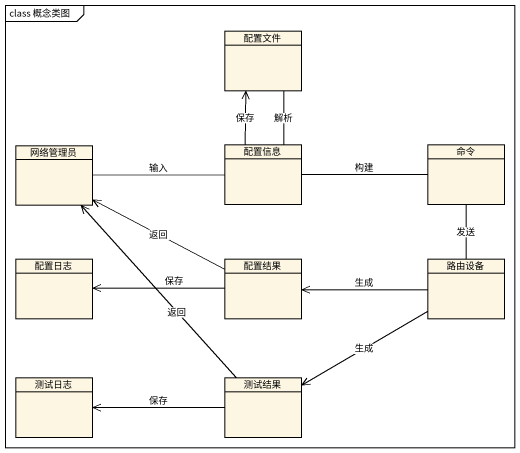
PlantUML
@startuml
mainframe class 概念类图
hide circle
hide empty members
class 配置文件
class 网络管理员
class 配置信息
class 命令
class 配置日志
class 配置结果
class 路由设备
class 测试日志
class 测试结果
配置文件 -- 配置信息 : 解析
网络管理员 -right- 配置信息 : 输入
配置信息 -up-> 配置文件 : 保存
配置信息 -right- 命令 : 构建
命令 -- 路由设备 : 发送
配置结果 -left-> 网络管理员 : 返回
配置结果 -left-> 配置日志 : 保存
路由设备 -left-> 配置结果 : 生成
路由设备 -left-> 测试结果 : 生成
测试结果 -up-> 网络管理员 : 返回
测试结果 -left-> 测试日志 : 保存
@enduml
